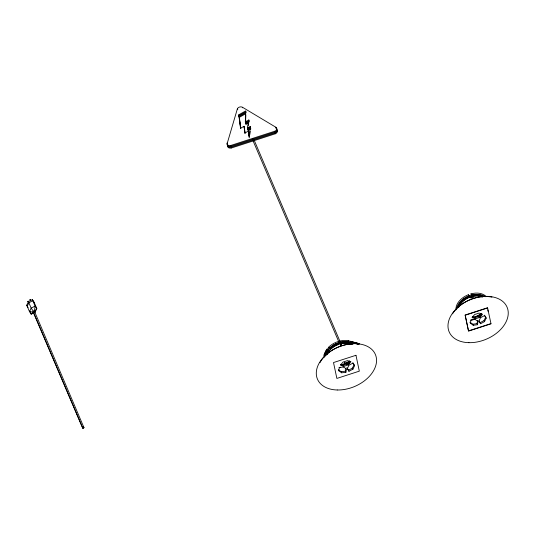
<?xml version="1.0" encoding="UTF-8"?>
<svg xmlns="http://www.w3.org/2000/svg" width="535" height="535" viewBox="0 0 535 535"><rect width="100%" height="100%" fill="white"/><g stroke="black" fill="none" stroke-linecap="round" stroke-linejoin="round"><path stroke-width="0.8" d="M248.675 122.923L245.879 124.494L245.338 121.953L245.786 110.865L238.804 114.784L240.536 128.26L244.027 126.3L244.569 128.841M245.839 114.878L245.518 122.796L249.009 120.836L248.835 119.994L245.338 121.953M245.826 120.475L245.699 123.645L249.19 121.686M250.875 128.915L247.993 130.533L247.451 127.985L250.333 126.367L249.25 137.816L248.387 131.075L244.896 133.034L244.027 126.3M249.818 134.573L250.126 131.302M250.36 128.855L250.333 126.367M338.836 370.782L339.317 367.538L343.577 366.983L346.412 369.01L345.924 372.26L341.664 372.808L338.836 370.782L338.374 369.712M345.924 372.26L345.47 371.19L345.831 368.749M470.432 323.247L470.914 319.997L475.174 319.448L478.009 321.475L477.521 324.725L473.261 325.273L470.432 323.247L469.971 322.177L472.806 324.203L473.261 325.273M477.521 324.725L477.066 323.648L477.548 320.398M35.136 312.059L34.307 312.199L35.096 306.04L32.347 299.607L28.415 301.707L26.75 305.184L29.492 311.617L31.204 314.159L35.136 312.059L36.801 308.575L34.059 302.141L32.347 299.607M247.451 127.985L248.835 119.994M247.906 127.236L247.631 128.835L250.514 127.216M248.186 125.638L248.461 124.04M248.735 122.435L249.009 120.836M227.168 143.547L237.333 108.973A3.17 2.314 -11.9 0 1 242.529 107.288L275.833 127.23L276.027 128.126M29.987 311.296L31.204 314.159L33.404 312.681L33.009 312.106L33.397 311.303L34.294 310.822M346.82 367.659L348.532 370.193L352.465 368.093L354.13 364.609L354.585 365.686L352.919 369.163L348.987 371.27L347.275 368.729L348.947 365.244L352.879 363.145L354.585 365.686M478.845 320.753L480.129 322.659L484.061 320.559L485.726 317.074L486.181 318.151L484.516 321.629L480.584 323.728L478.872 321.194L480.544 317.71L484.476 315.61L486.181 318.151M340.534 343.055L339.839 342.581L339.625 343.423M338.521 342.895A16.946 11.469 -23.1 0 0 329.139 348.579L326.243 353.508A25.025 16.939 -23.1 0 0 324.584 355.401L323.942 355.153A25.894 17.528 -23.1 0 1 325.601 353.26L328.577 347.268A16.946 11.469 -23.1 0 1 348.432 340.748L356.852 343.042A25.894 17.528 -23.1 0 1 359.059 343.671L358.597 344.279L356.745 343.878M323.942 355.153L326.932 349.168L328.376 349.736L328.925 351.02A15.02 10.165 -23.1 0 0 327.066 354.591M27.693 301.379L28.643 301.165L28.422 301.693L31.164 308.14L33.397 311.303M29.846 299.74L30.635 299.413L30.622 300.028M324.584 355.401L327.494 350.478L328.938 351.047M34.688 311.403L36.801 308.575L35.096 306.04L31.164 308.14L29.492 311.617L33.009 312.106M328.577 347.268L330.021 347.837A15.02 10.165 -23.1 0 1 347.389 342.119L348.432 340.748M330.021 347.837L330.57 349.121A15.02 10.165 -23.1 0 1 347.937 343.41L348.987 342.059L356.39 343.651A25.025 16.939 -23.1 0 1 358.597 344.279M350.606 344.232A15.02 10.165 -23.1 0 0 350.144 344.038L349.596 342.754L350.632 341.377L359.059 343.671M350.151 344.058L351.194 342.688L356.283 343.778M356.39 343.651L356.852 343.042M340.688 364.322L343.443 365.238L347.944 363.787L349.984 361.312M348.399 364.857L350.947 361.767L347.503 360.617L343.002 362.075L340.454 365.164L343.898 366.314L348.399 364.857L347.944 363.787M472.285 316.787L475.04 317.703L479.541 316.252L481.58 313.777M479.995 317.322L482.543 314.232L479.099 313.082L474.598 314.54L472.051 317.629L475.495 318.78L479.995 317.322L479.541 316.252M340.4 344.894C340.681 344.333 342.119 344.507 341.457 345.088M344.359 362.837L345.115 362.489M341.176 345.082L341.765 345.008M34.207 312.019L34.133 311.283L33.25 311.778L82.684 427.873L83.44 428.007L83.848 427.365L34.508 311.45M340.38 345.102L341.43 344.674L340.668 345.095M344.547 362.61L344.948 362.442M340.441 344.627L340.976 344.393M245.966 111.715L238.984 115.634L240.69 128.367M239.165 116.476L246.147 112.564M240.77 128.42L239.346 117.325L245.625 113.801M247.812 129.684L250.694 128.066M227.054 143.019A3.17 2.314 -11.9 0 0 231.02 145.393L274.609 131.282A3.17 2.314 -11.9 0 0 275.833 127.23M227.301 144.182L227.589 145.56A3.17 2.314 -11.9 0 0 231.561 147.941L253.356 140.886M254.038 140.665L275.15 133.824A3.17 2.314 -11.9 0 0 276.374 129.771L276.327 129.557M487.652 307.966L465.203 315.235L468.56 331.098L491.01 323.829L487.566 307.752L465.109 315.021L468.466 330.884L490.923 323.615M33.886 312.179L33.264 311.992M472.806 324.203L477.066 323.648M338.943 370.12L341.21 371.738L345.47 371.19M30.227 300.175L29.82 299.968M28.074 301.814L27.68 301.626M329.139 348.579L330.583 349.148M325.601 353.26L326.243 353.508M456.542 309.437A16.946 11.469 -23.1 0 1 468.901 296.049L470.853 297.901A25.025 16.939 -23.1 0 1 473.488 297.039L470.974 293.869A16.946 11.469 -23.1 0 1 486.221 296.591M485.412 296.711A16.946 11.469 -23.1 0 0 471.529 295.186L473.488 297.039M455.981 309.899A16.946 11.469 -23.1 0 1 468.339 294.738L470.853 297.901M83.848 427.365L83.092 427.224L82.684 427.873M484.442 315.175L485.298 316.439M352.846 362.71L353.702 363.981M34.514 303.218L32.809 300.677L28.877 302.777L27.205 306.261L28.061 307.525M26.75 305.184L27.606 306.455M484.061 320.559L484.516 321.629M482.276 296.925A15.02 10.165 -23.1 0 0 471.81 296.497L470.974 293.869M480.129 322.659L480.584 323.728M469.168 297.34L468.339 294.738M475.04 317.703L475.495 318.78M347.389 342.119L347.937 343.41M352.465 368.093L352.919 369.163M253.503 138.632L340.26 342.025M252.299 139.02L339.384 343.182M348.532 370.193L348.987 371.27M343.443 365.238L343.898 366.314M343.122 365.913L343.577 366.983M341.21 371.738L341.664 372.808M33.177 312.032L82.604 427.906M487.78 309.852L488.121 311.464M471.529 295.186L471.81 296.497M468.901 296.049L469.175 297.36A15.02 10.165 -23.1 0 0 458.869 306.99A15.02 10.165 -23.1 0 1 482.409 296.965M274.609 131.282L275.15 133.824M253.597 138.993L253.777 139.842M252.393 139.381L252.573 140.23M248.387 131.075L249.31 136.612M242.529 107.288L242.643 107.816M238.804 114.784L239.346 117.325M237.333 108.973L237.446 109.501M231.02 145.393L231.561 147.941M248.742 132.774L249.223 136.512M244.388 127.992L245.057 133.235M244.207 127.149L244.976 133.135M452.51 313.851A29.585 20.022 -23.1 0 1 491.946 297.159M480.865 315.503A16.946 11.469 -23.1 0 1 478.718 316.727M480.718 315.576A15.02 10.165 -23.1 0 1 478.511 316.901M474.625 319.301A18.29 12.379 -23.1 0 1 470.706 320.131M481.152 313.677A15.02 10.165 -23.1 0 1 472.652 317.509M480.731 314.012A15.02 10.165 -23.1 0 1 472.405 317.583M470.733 297.32A25.894 17.528 -23.1 0 1 473.361 296.457M457.853 307.565A15.02 10.165 -23.1 0 1 468.178 296.236A15.02 10.165 -23.1 0 1 483.493 296.637M458.294 307.264A15.02 10.165 -23.1 0 1 468.887 296.678M471.516 295.808A15.02 10.165 -23.1 0 1 482.924 296.718M349.475 361.172A15.02 10.165 -23.1 0 1 341.892 364.783M327.44 353.836A15.02 10.165 -23.1 0 1 338.922 344.306M341.551 343.637A15.02 10.165 -23.1 0 1 349.609 343.998M326.243 354.732A15.02 10.165 -23.1 0 1 338.374 343.022M341.002 342.353A15.02 10.165 -23.1 0 1 352.164 344.366M319.943 362.697A29.585 20.022 -23.1 0 1 353.448 343.798M357.253 343.985A29.585 20.022 -23.1 0 1 359.079 344.246M349.174 362.817A16.946 11.469 -23.1 0 1 347.028 364.047M324.872 356.551A16.946 11.469 -23.1 0 1 327.494 350.478M340.922 342.239A16.946 11.469 -23.1 0 1 348.987 342.059M351.194 342.688A16.946 11.469 -23.1 0 1 353.16 343.651M349.027 362.897A15.02 10.165 -23.1 0 1 346.82 364.215M340.32 367.244A18.29 12.379 -23.1 0 1 339.016 367.445M349.455 360.991A15.02 10.165 -23.1 0 1 340.962 364.823M324.284 357.213A16.946 11.469 -23.1 0 1 326.932 349.168M350.632 341.377A16.946 11.469 -23.1 0 1 354.23 343.597M326.143 355.026A15.02 10.165 -23.1 0 1 328.376 349.736M349.596 342.754A15.02 10.165 -23.1 0 1 352.077 344.159M326.551 354.799A15.02 10.165 -23.1 0 1 328.644 350.365M330.289 348.466A15.02 10.165 -23.1 0 1 347.656 342.748M349.863 343.376A15.02 10.165 -23.1 0 1 351.595 344.252M33.993 312.213A0.722 0.488 -23.1 0 1 33.157 311.805A0.722 0.488 -23.1 0 1 34.2 311.223A0.722 0.488 -23.1 0 1 34.26 312.059M227.408 144.718A3.17 2.314 -11.9 0 0 231.381 147.092L274.97 132.981A3.17 2.314 -11.9 0 0 276.334 129.009M227.168 144.169A3.17 2.314 -11.9 0 0 231.2 146.242L274.789 132.132A3.17 2.314 -11.9 0 0 276.013 128.072M237.7 109.374A3.17 2.314 -11.9 0 1 237.794 109.227M340.14 341.704L340.762 341.631L340.14 341.704M355.962 355.293L333.512 362.556L336.869 378.426L359.319 371.156L355.962 355.287M468.941 342.674A31.485 21.313 -23.1 0 0 507.561 308.494A31.485 21.313 -23.1 0 0 457.826 307.378A31.485 21.313 -23.1 0 0 468.941 342.674M337.251 389.988A31.485 21.313 -23.1 0 0 375.871 355.808A31.485 21.313 -23.1 0 0 326.136 354.692A31.485 21.313 -23.1 0 0 337.251 389.988M83.059 428.154A0.722 0.488 -23.1 0 0 83.941 427.358A0.722 0.488 -23.1 0 0 82.798 427.338A0.722 0.488 -23.1 0 0 83.059 428.154"/></g></svg>
